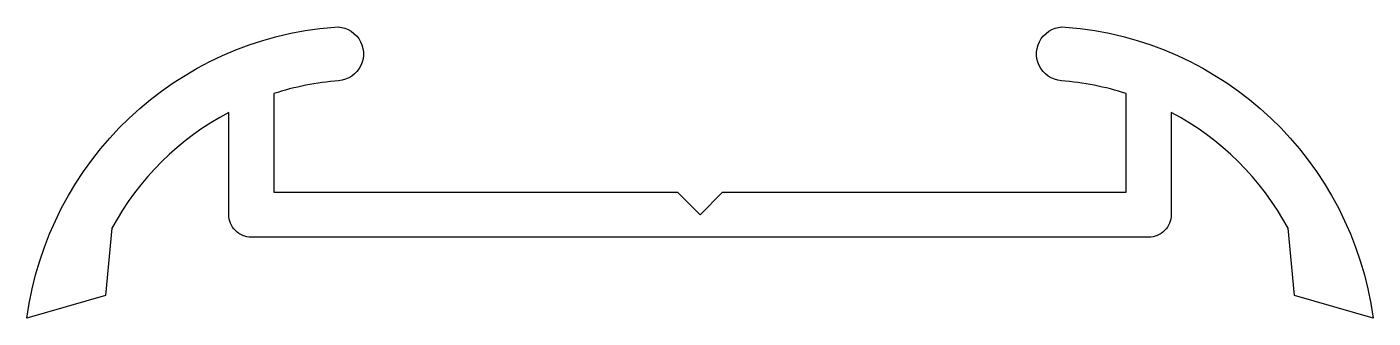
# Model space of a CAD drawing. Extents: x 237.6 to 267.6, y 246.1 to 252.5.
import ezdxf

# ---------------------------------------------------------------- set-up
doc = ezdxf.new("R2010")
doc.units = 0
doc.layers.add('ANA', color=220, linetype='CONTINUOUS')

msp = doc.modelspace()

# ---------------------------------------------------------------- linework, layer by layer
at = {"layer": 'ANA'}
msp.add_lwpolyline([(242.068, 248.366), (242.068, 250.642, 0.148632), (239.461, 248.066), (239.318, 246.566), (237.568, 246.066, -0.353662), (244.421, 252.544, -1), (244.514, 251.348, 0.058701), (243.068, 251.062), (243.068, 248.866), (252.068, 248.866), (252.568, 248.366), (253.068, 248.866), (262.068, 248.866), (262.068, 251.062, 0.058701), (260.621, 251.348, -1), (260.714, 252.544, -0.353662), (267.568, 246.066), (265.818, 246.566), (265.674, 248.066, 0.148632), (263.068, 250.642), (263.068, 248.366, -0.414214), (262.568, 247.866), (252.568, 247.866), (242.568, 247.866, -0.414214)], format="xyb", close=True, dxfattribs=at)

doc.saveas('drawing.dxf')
